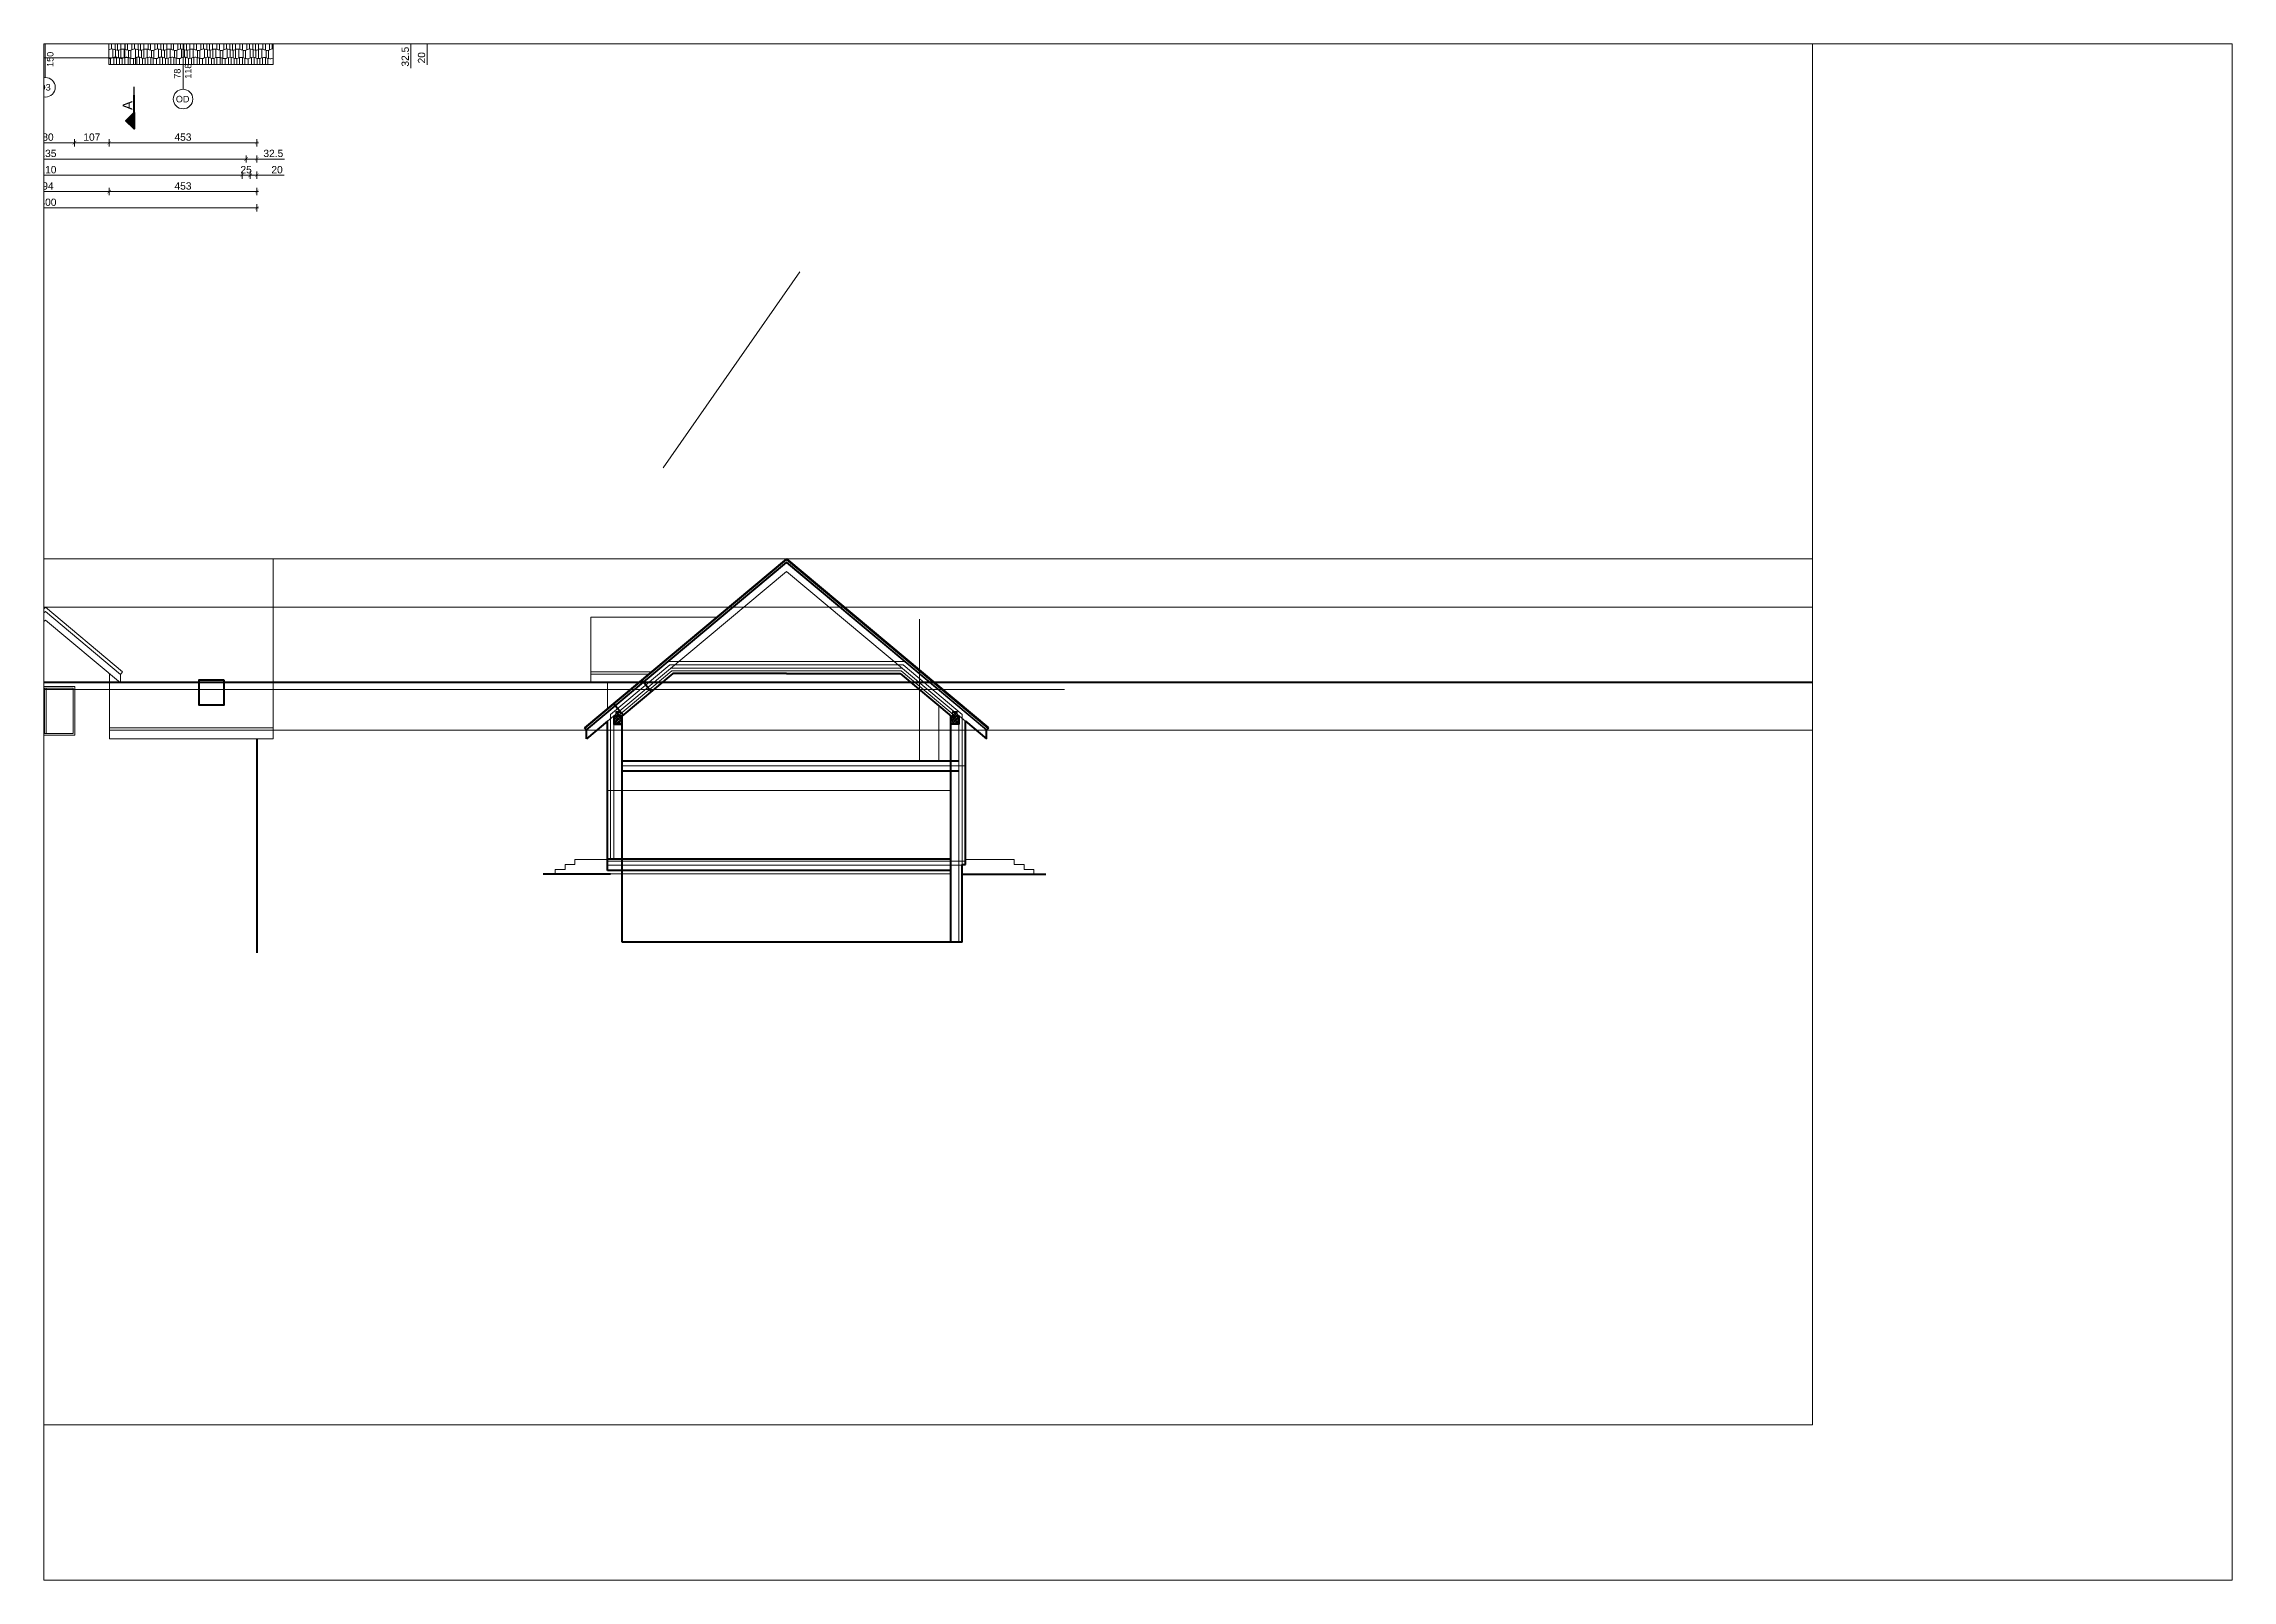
# Paper-space layout 'Layout3' of a CAD drawing. Header units: millimetres. Extents: x -20 to 400, y -8 to 287.
# The model-space entities are those that its viewports show. They can reach past a viewport. Long polylines and large blocks are cut down to what shows.
import ezdxf

# ---------------------------------------------------------------- set-up
doc = ezdxf.new("R2010")
doc.units = ezdxf.units.MM
doc.linetypes.add('DASHED', pattern=[19.05, 12.7, -6.35])
doc.linetypes.add('DOT', pattern=[6.35, 0, -6.35])
doc.layers.get('0').update_dxf_attribs({"lineweight": 0})
for name, color, linetype, lineweight in [('A-murowane', 6, 'Continuous', 50), ('A-p.widokowa', 5, 'Continuous', 15), ('A-p.widokowa-RefEdit0', 5, 'Continuous', 15), ('A-pod', 5, 'DASHED', 15), ('A-schody', 2, 'Continuous', 0), ('A-stolarka', 1, 'Continuous', 5), ('A-w.ocieplenie', 4, 'BATTING', 5), ('A-wykończenie', 4, 'Continuous', 5), ('A17_OPIS_WARSTW', 32, 'Continuous', 9), ('B-linia przekrojowa', 40, 'DOT', 30), ('B-materiały', 9, 'Continuous', 0), ('B-opis', 7, 'Continuous', 0)]:
    doc.layers.add(name, color=color, linetype=linetype, lineweight=lineweight)
doc.styles.get("Standard").update_dxf_attribs({"font": 'arial.ttf'})
doc.linetypes.add('BATTING', pattern='A,0.00254,-2.54,[134,ltypeshp.shx,S=2.54,R=0,X=-2.54,Y=0],-5.08,[134,ltypeshp.shx,S=2.54,R=180,X=2.54,Y=0],-2.54', length=10.16254)
doc.dimstyles.new('PM-100', dxfattribs={"dimscale": 2.8, "dimtxt": 8, "dimasz": 0.5, "dimexe": 0, "dimexo": 0, "dimgap": 2, "dimtad": 1, "dimdec": 1, "dimrnd": 0.1, "dimzin": 13, "dimdsep": 46, "dimtxsty": 'Standard', "dimblk": 'Q', "dimcen": 0, "dimse1": 1, "dimse2": 1, "dimclrd": 256, "dimclre": 251, "dimclrt": 41, "dimadec": 1, "dimazin": 0, "dimtfac": 1, "dimtdec": 1, "dimtix": 1, "dimtmove": 1, "dimatfit": 0, "dimldrblk": 'NONE', "dimfxl": 1, "dimtolj": 1, "dimtzin": 13, "dimlwd": -1, "dimlwe": 0, "dimarcsym": 0})
pattern_1 = [(315, (2481.894, 858.0825), (3.535534, 3.535534), []), (315, (2481.894, 854.5575), (3.535534, 3.535534), [5, -2.5])]

# ---------------------------------------------------------------- blocks, each defined once
blk = doc.blocks.new('A$C77EB5EB5')
at = {"layer": 'A-stolarka'}
for p, q in [((-5, 0), (-175, 0)), ((-175, -4), (-92.5, -4)), ((-175, -8), (-92.5, -8)), ((-87.5, -4), (-5, -4)), ((-87.5, -8), (-5, -8))]:
    blk.add_line(p, q, dxfattribs=at)
for points in [[(-180, 0), (-175, 0), (-175, -8), (-180, -8), (-180, 0)], [(-92.5, 0), (-87.5, 0), (-87.5, -8), (-92.5, -8), (-92.5, 0)], [(-5, 0), (0, 0), (0, -8), (-5, -8), (-5, 0)]]:
    blk.add_lwpolyline(points, dxfattribs=at)
blk = doc.blocks.new('A$C59F40237')
at = {"layer": 'A-p.widokowa-RefEdit0'}
for p, q in [((8.1, 25.6), (8.1, 2.6)), ((18.7, 25.6), (18.7, 0.2)), ((26.4, -1.5), (26.4, 25.6)), ((36.2, 25.6), (36.2, 0.7)), ((49.5, 1.1), (49.5, 25.6)), ((57, -1.2), (57, 25.6)), ((70.1, -0.2), (70.1, 25.6))]:
    blk.add_line(p, q, dxfattribs=at)
blk.add_open_spline([(0, 0), (3.1, 1.3), (11.6, 5), (25.6, -5.2), (40.3, 3.8), (49.5, 1.1), (53.2, 0), (56.8, -1.2), (62.8, -3.2), (68.4, -1), (70.6, 0)], degree=3, knots=[0, 0, 0, 0, 9.666865, 26.644915, 43.34195, 54.677882, 54.677882, 54.677882, 65.547939, 72.653896, 72.653896, 72.653896, 72.653896], dxfattribs=at)
blk = doc.blocks.new('A$C78BC5D11')
at = {"layer": 'A-p.widokowa'}
for p, q in [((0, 27.5), (0, 0)), ((9.1, 24.6), (9.1, 2.2)), ((17.8, 23.7), (17.8, -0.1)), ((25.5, -1.9), (25.5, 25.9)), ((35.3, 26.7), (35.3, 0.3)), ((48.6, 0.7), (48.6, 23.1)), ((56.1, -1.6), (56.1, 23.7))]:
    blk.add_line(p, q, dxfattribs=at)
blk.add_open_spline([(0, 0), (2.8, 1.2), (11, 4.4), (24.7, -5.6), (39.4, 3.5), (48.6, 0.7), (52.4, -0.4), (56, -1.6), (61.9, -3.5), (67.5, -1.4), (69.7, -0.4), (69.7, -0.4), (69.7, -0.4), (69.7, -0.4), (70, -0.2), (70.2, -0.1), (70.5, 0)], degree=3, knots=[73.574951, 73.574951, 73.574951, 73.574951, 82.320761, 99.298811, 115.995846, 127.331778, 127.331778, 127.331778, 138.201835, 145.307792, 145.307792, 145.307792, 145.332598, 145.332598, 145.332598, 146.160665, 146.160665, 146.160665, 146.160665], dxfattribs=at)
blk = doc.blocks.new('A$C3E720E91')
at = {"layer": 'A-p.widokowa'}
for p, q in [((15.4, -18.3), (15.4, 3.2)), ((23.3, 3.6), (23.3, -18.3)), ((32.4, 0.5), (32.4, -18.3)), ((41.1, 0.4), (41.1, -18.4)), ((48.9, -18.3), (48.9, 2.6)), ((58.6, 2.7), (58.6, -18.3)), ((65.6, 0.7), (65.6, -18.3)), ((4.9, -18.3), (4.9, -0.4))]:
    blk.add_line(p, q, dxfattribs=at)
blk = doc.blocks.new('A$C23497A29')
at = {"layer": 'A-p.widokowa'}
for p, q in [((50, 0), (0, 0)), ((0, -70.6), (0, 0)), ((4.9, -70.6), (4.9, -52.7)), ((8.1, 0), (8.1, -23)), ((15.4, -70.6), (15.4, -49.1)), ((18.7, 0), (18.7, -25.4)), ((23.3, -48.8), (23.3, -70.6)), ((26.4, -27.2), (26.4, 0)), ((32.4, -51.8), (32.4, -70.6)), ((36.2, 0), (36.2, -24.9)), ((41.1, -52), (41.1, -70.8)), ((48.9, -70.6), (48.9, -49.7)), ((49.5, -24.5), (49.5, 0)), ((57, -26.8), (57, 0)), ((58.6, -49.6), (58.6, -70.6)), ((65.6, -51.6), (65.6, -70.6)), ((70.1, -25.8), (70.1, 0)), ((81.1, -51), (81.1, -70.6)), ((501.8, 0), (501.8, -23)), ((504, 0), (504, -70.6)), ((0, -70.6), (504, -70.6))]:
    blk.add_line(p, q, dxfattribs=at)
for points, knots in [([(0, -25.6), (3.1, -24.3), (11.6, -20.7), (25.6, -30.8), (40.3, -21.8), (49.5, -24.5), (53.2, -25.6), (56.8, -26.8), (62.8, -28.8), (68.4, -26.7), (70.6, -25.6)], [0, 0, 0, 0, 9.666865, 26.644915, 43.34195, 54.677882, 54.677882, 54.677882, 65.547939, 72.653896, 72.653896, 72.653896, 72.653896]), ([(0, -52.3), (1.6, -52.7), (5.5, -53.1), (9.3, -51.7), (11.5, -50.6), (11.5, -50.6), (11.5, -50.6), (11.5, -50.6), (11.7, -50.5), (12, -50.4), (12.2, -50.2)], [133.300499, 133.300499, 133.300499, 133.300499, 138.201835, 145.307792, 145.307792, 145.307792, 145.332598, 145.332598, 145.332598, 146.160665, 146.160665, 146.160665, 146.160665]), ([(11.5, -50.6), (14.2, -49.4), (22.5, -46.2), (36.2, -56.2), (50.9, -47.2), (60.1, -49.9), (63.8, -51), (67.4, -52.2), (73.4, -54.2), (79, -52), (81.2, -51), (81.2, -51), (81.2, -51), (81.2, -51), (81.4, -50.9), (81.7, -50.7), (82, -50.6)], [73.574951, 73.574951, 73.574951, 73.574951, 82.320761, 99.298811, 115.995846, 127.331778, 127.331778, 127.331778, 138.201835, 145.307792, 145.307792, 145.307792, 145.332598, 145.332598, 145.332598, 146.160665, 146.160665, 146.160665, 146.160665]), ([(494.2, -25.6), (496.8, -24.3), (500.2, -22.8), (503.7, -23), (504, -23)], [0, 0, 0, 0, 9.666865, 10.690457, 10.690457, 10.690457, 10.690457])]:
    blk.add_open_spline(points, degree=3, knots=knots, dxfattribs=at)
for p in [(70.6, -25.6), (141.2, -25.6), (211.8, -25.6), (282.4, -25.6), (353, -25.6), (423.6, -25.6)]:
    blk.add_blockref('A$C59F40237', p, dxfattribs=at)
at = {"layer": 'A-schody'}
for name, p in [('A$C78BC5D11', (11.5, -50.6)), ('A$C3E720E91', (70.5, -52.1)), ('A$C78BC5D11', (82, -50.6)), ('A$C3E720E91', (140.9, -52.3)), ('A$C78BC5D11', (152.5, -50.6)), ('A$C3E720E91', (212.3, -52.3)), ('A$C78BC5D11', (223, -50.6)), ('A$C3E720E91', (282.6, -52.3)), ('A$C78BC5D11', (293.5, -50.7)), ('A$C3E720E91', (352, -52.4)), ('A$C78BC5D11', (363.7, -50.9)), ('A$C3E720E91', (422.7, -52.4)), ('A$C78BC5D11', (433.9, -51))]:
    blk.add_blockref(name, p, dxfattribs=at)
blk = doc.blocks.new('A$C2C892FF1')
at = {"layer": 'A-wykończenie'}
for p, q in [((-14, 7), (0, -7)), ((-14, -7), (0, 7))]:
    blk.add_line(p, q, dxfattribs=at)
blk.add_lwpolyline([(-14, -7), (0, -7), (0, 7), (-14, 7)], close=True, dxfattribs=at)
blk = doc.blocks.new('A$C560A2D75')
at = {"layer": 'A-murowane'}
h = blk.add_hatch(color=256, dxfattribs=at)
h.dxf.hatch_style = 1
h.paths.add_polyline_path([(-78.5, 25), (-53.5, 0), (-103.5, 0)])
blk.add_line((-103.5, 0), (0, 0), dxfattribs=at)
blk.add_lwpolyline([(-78.5, 0), (-78.5, 25), (-53.5, 0), (-103.5, 0), (-78.5, 25)], dxfattribs=at)
blk = doc.blocks.new('A$C7E556D42')
at = {"layer": 'B-linia przekrojowa'}
for p, q in [((-877, -1515.3), (-877, 18.8)), ((-2027.5, -800), (-272.5, -800))]:
    blk.add_line(p, q, dxfattribs=at)
at = {"layer": 'A17_OPIS_WARSTW', "xscale": -1, "rotation": 90}
blk.add_blockref('A$C560A2D75', (-877, -84.7), dxfattribs=at)
at = {"layer": 'A17_OPIS_WARSTW'}
blk.add_blockref('A$C560A2D75', (-2027.5, -800), dxfattribs=at)
at = {"layer": 'A17_OPIS_WARSTW', "xscale": -1}
blk.add_blockref('A$C560A2D75', (-272.5, -800), dxfattribs=at)
at = {"layer": 'A17_OPIS_WARSTW', "rotation": 90}
blk.add_blockref('A$C560A2D75', (-877, -1515.3), dxfattribs=at)
at = {"layer": 'B-opis', "char_height": 30, "rotation": 90}
for insert, attachment_point in [((-911.8, -39.3), 3), ((-911.8, -1560.7), 1)]:
    blk.add_mtext_dynamic_manual_height_columns('A', width=13.143, gutter_width=12.5, heights=[0], dxfattribs=dict(at, insert=insert, attachment_point=attachment_point))
at = {"layer": 'B-opis', "char_height": 30, "attachment_point": 1}
for insert in [(-2072.8, -765.2), (-250.4, -765.2)]:
    blk.add_mtext_dynamic_manual_height_columns('B', width=13.143, gutter_width=12.5, heights=[0], dxfattribs=dict(at, insert=insert))
blk = doc.blocks.new('Q')
for p, q in [((-4, 0), (4, 0)), ((0, 8), (0, -8))]:
    blk.add_line(p, q)
at = {"const_width": 0.7}
blk.add_lwpolyline([(4, 4), (-4, -4)], dxfattribs=at)
blk = doc.blocks.new('*D227')
at = {"layer": 'A17_OPIS_WARSTW', "transparency": 16777216}
blk.add_line((3619.7, -650.2), (3796.9, -650.2), dxfattribs=at)
at = {"layer": 'Defpoints', "color": 0, "transparency": 16777216}
for p in [(3618.3, -311), (3798.3, -311), (3798.3, -650.2)]:
    blk.add_point(p, dxfattribs=at)
at = {"layer": 'A17_OPIS_WARSTW', "transparency": 16777216, "xscale": 1.4, "yscale": 1.4, "zscale": 1.4, "rotation": 180}
blk.add_blockref('Q', (3618.3, -650.2), dxfattribs=at)
at = {"layer": 'A17_OPIS_WARSTW', "transparency": 16777216, "xscale": 1.4, "yscale": 1.4, "zscale": 1.4}
blk.add_blockref('Q', (3798.3, -650.2), dxfattribs=at)
at = {"layer": 'A17_OPIS_WARSTW', "color": 41, "transparency": 16777216, "insert": (3708.3, -633.1), "char_height": 22.4, "attachment_point": 5}
blk.add_mtext('\\A1;180', dxfattribs=at)
blk = doc.blocks.new('_None')
blk = doc.blocks.new('*D228')
at = {"layer": 'A17_OPIS_WARSTW', "transparency": 16777216}
blk.add_line((3799.7, -650.2), (3903.9, -650.2), dxfattribs=at)
at = {"layer": 'Defpoints', "color": 0, "transparency": 16777216}
for p in [(3798.3, -319), (3905.3, -339), (3905.3, -650.2)]:
    blk.add_point(p, dxfattribs=at)
at = {"layer": 'A17_OPIS_WARSTW', "transparency": 16777216, "xscale": 1.4, "yscale": 1.4, "zscale": 1.4, "rotation": 180}
blk.add_blockref('Q', (3798.3, -650.2), dxfattribs=at)
at = {"layer": 'A17_OPIS_WARSTW', "transparency": 16777216, "xscale": 1.4, "yscale": 1.4, "zscale": 1.4}
blk.add_blockref('Q', (3905.3, -650.2), dxfattribs=at)
at = {"layer": 'A17_OPIS_WARSTW', "color": 41, "transparency": 16777216, "insert": (3851.8, -633.1), "char_height": 22.4, "attachment_point": 5}
blk.add_mtext('\\A1;107', dxfattribs=at)
blk = doc.blocks.new('*D229')
at = {"layer": 'A17_OPIS_WARSTW', "transparency": 16777216}
blk.add_line((3906.7, -650.2), (4356.9, -650.2), dxfattribs=at)
at = {"layer": 'Defpoints', "color": 0, "transparency": 16777216}
for p in [(3905.3, -339), (4358.3, -339), (4358.3, -650.2)]:
    blk.add_point(p, dxfattribs=at)
at = {"layer": 'A17_OPIS_WARSTW', "transparency": 16777216, "xscale": 1.4, "yscale": 1.4, "zscale": 1.4, "rotation": 180}
blk.add_blockref('Q', (3905.3, -650.2), dxfattribs=at)
at = {"layer": 'A17_OPIS_WARSTW', "transparency": 16777216, "xscale": 1.4, "yscale": 1.4, "zscale": 1.4}
blk.add_blockref('Q', (4358.3, -650.2), dxfattribs=at)
at = {"layer": 'A17_OPIS_WARSTW', "color": 41, "transparency": 16777216, "insert": (4131.8, -633.1), "char_height": 22.4, "attachment_point": 5}
blk.add_mtext('\\A1;453', dxfattribs=at)
blk = doc.blocks.new('*D231')
at = {"layer": 'A17_OPIS_WARSTW', "transparency": 16777216}
blk.add_line((3092.2, -700.2), (4324.4, -700.2), dxfattribs=at)
at = {"layer": 'Defpoints', "color": 0, "transparency": 16777216}
for p in [(3090.8, -306.5), (4325.8, -306.5), (4325.8, -700.2)]:
    blk.add_point(p, dxfattribs=at)
at = {"layer": 'A17_OPIS_WARSTW', "transparency": 16777216, "xscale": 1.4, "yscale": 1.4, "zscale": 1.4, "rotation": 180}
blk.add_blockref('Q', (3090.8, -700.2), dxfattribs=at)
at = {"layer": 'A17_OPIS_WARSTW', "transparency": 16777216, "xscale": 1.4, "yscale": 1.4, "zscale": 1.4}
blk.add_blockref('Q', (4325.8, -700.2), dxfattribs=at)
at = {"layer": 'A17_OPIS_WARSTW', "color": 41, "transparency": 16777216, "insert": (3708.3, -683.1), "char_height": 22.4, "attachment_point": 5}
blk.add_mtext('\\A1;1235', dxfattribs=at)
blk = doc.blocks.new('*D232')
at = {"layer": 'A17_OPIS_WARSTW', "transparency": 16777216}
for p, q in [((4324.4, -700.2), (4323, -700.2)), ((4325.8, -700.2), (4358.3, -700.2)), ((4325.8, -700.2), (4358.3, -700.2)), ((4444.1, -700.2), (4358.3, -700.2)), ((4359.7, -700.2), (4361.1, -700.2))]:
    blk.add_line(p, q, dxfattribs=at)
at = {"layer": 'Defpoints', "color": 0, "transparency": 16777216}
for p in [(4325.8, -306.5), (4358.3, -339), (4358.3, -700.2)]:
    blk.add_point(p, dxfattribs=at)
at = {"layer": 'A17_OPIS_WARSTW', "transparency": 16777216, "xscale": 1.4, "yscale": 1.4, "zscale": 1.4}
blk.add_blockref('Q', (4325.8, -700.2), dxfattribs=at)
at = {"layer": 'A17_OPIS_WARSTW', "transparency": 16777216, "xscale": 1.4, "yscale": 1.4, "zscale": 1.4, "rotation": 180}
blk.add_blockref('Q', (4358.3, -700.2), dxfattribs=at)
at = {"layer": 'A17_OPIS_WARSTW', "color": 41, "transparency": 16777216, "insert": (4409.3, -683.1), "char_height": 22.4, "attachment_point": 5}
blk.add_mtext('\\A1;32.5', dxfattribs=at)
blk = doc.blocks.new('*D235')
at = {"layer": 'A17_OPIS_WARSTW', "transparency": 16777216}
blk.add_line((3104.7, -750.2), (4311.9, -750.2), dxfattribs=at)
at = {"layer": 'Defpoints', "color": 0, "transparency": 16777216}
for p in [(3103.3, -294), (4313.3, -294), (4313.3, -750.2)]:
    blk.add_point(p, dxfattribs=at)
at = {"layer": 'A17_OPIS_WARSTW', "transparency": 16777216, "xscale": 1.4, "yscale": 1.4, "zscale": 1.4, "rotation": 180}
blk.add_blockref('Q', (3103.3, -750.2), dxfattribs=at)
at = {"layer": 'A17_OPIS_WARSTW', "transparency": 16777216, "xscale": 1.4, "yscale": 1.4, "zscale": 1.4}
blk.add_blockref('Q', (4313.3, -750.2), dxfattribs=at)
at = {"layer": 'A17_OPIS_WARSTW', "color": 41, "transparency": 16777216, "insert": (3708.3, -733.1), "char_height": 22.4, "attachment_point": 5}
blk.add_mtext('\\A1;1210', dxfattribs=at)
blk = doc.blocks.new('*D236')
at = {"layer": 'A17_OPIS_WARSTW', "transparency": 16777216}
for p, q in [((4311.9, -750.2), (4310.5, -750.2)), ((4313.3, -750.2), (4338.3, -750.2)), ((4339.7, -750.2), (4341.1, -750.2))]:
    blk.add_line(p, q, dxfattribs=at)
at = {"layer": 'Defpoints', "color": 0, "transparency": 16777216}
for p in [(4313.3, -294), (4338.3, -319), (4338.3, -750.2)]:
    blk.add_point(p, dxfattribs=at)
at = {"layer": 'A17_OPIS_WARSTW', "transparency": 16777216, "xscale": 1.4, "yscale": 1.4, "zscale": 1.4}
blk.add_blockref('Q', (4313.3, -750.2), dxfattribs=at)
at = {"layer": 'A17_OPIS_WARSTW', "transparency": 16777216, "xscale": 1.4, "yscale": 1.4, "zscale": 1.4, "rotation": 180}
blk.add_blockref('Q', (4338.3, -750.2), dxfattribs=at)
at = {"layer": 'A17_OPIS_WARSTW', "color": 41, "transparency": 16777216, "insert": (4325.8, -733.1), "char_height": 22.4, "attachment_point": 5}
blk.add_mtext('\\A1;25', dxfattribs=at)
blk = doc.blocks.new('*D237')
at = {"layer": 'A17_OPIS_WARSTW', "transparency": 16777216}
for p, q in [((4336.9, -750.2), (4335.5, -750.2)), ((4338.3, -750.2), (4358.3, -750.2)), ((4338.3, -750.2), (4358.3, -750.2)), ((4442.6, -750.2), (4358.3, -750.2)), ((4359.7, -750.2), (4361.1, -750.2))]:
    blk.add_line(p, q, dxfattribs=at)
at = {"layer": 'Defpoints', "color": 0, "transparency": 16777216}
for p in [(4338.3, -319), (4358.3, -339), (4358.3, -750.2)]:
    blk.add_point(p, dxfattribs=at)
at = {"layer": 'A17_OPIS_WARSTW', "transparency": 16777216, "xscale": 1.4, "yscale": 1.4, "zscale": 1.4}
blk.add_blockref('Q', (4338.3, -750.2), dxfattribs=at)
at = {"layer": 'A17_OPIS_WARSTW', "transparency": 16777216, "xscale": 1.4, "yscale": 1.4, "zscale": 1.4, "rotation": 180}
blk.add_blockref('Q', (4358.3, -750.2), dxfattribs=at)
at = {"layer": 'A17_OPIS_WARSTW', "color": 41, "transparency": 16777216, "insert": (4420.8, -733.1), "char_height": 22.4, "attachment_point": 5}
blk.add_mtext('\\A1;20', dxfattribs=at)
blk = doc.blocks.new('*D239')
at = {"layer": 'A17_OPIS_WARSTW', "transparency": 16777216}
blk.add_line((3512.7, -800.2), (3903.9, -800.2), dxfattribs=at)
at = {"layer": 'Defpoints', "color": 0, "transparency": 16777216}
for p in [(3511.3, -294), (3905.3, -294), (3905.3, -800.2)]:
    blk.add_point(p, dxfattribs=at)
at = {"layer": 'A17_OPIS_WARSTW', "transparency": 16777216, "xscale": 1.4, "yscale": 1.4, "zscale": 1.4, "rotation": 180}
blk.add_blockref('Q', (3511.3, -800.2), dxfattribs=at)
at = {"layer": 'A17_OPIS_WARSTW', "transparency": 16777216, "xscale": 1.4, "yscale": 1.4, "zscale": 1.4}
blk.add_blockref('Q', (3905.3, -800.2), dxfattribs=at)
at = {"layer": 'A17_OPIS_WARSTW', "color": 41, "transparency": 16777216, "insert": (3708.3, -783.1), "char_height": 22.4, "attachment_point": 5}
blk.add_mtext('\\A1;394', dxfattribs=at)
blk = doc.blocks.new('*D240')
at = {"layer": 'A17_OPIS_WARSTW', "transparency": 16777216}
blk.add_line((3906.7, -800.2), (4356.9, -800.2), dxfattribs=at)
at = {"layer": 'Defpoints', "color": 0, "transparency": 16777216}
for p in [(3905.3, -294), (4358.3, -339), (4358.3, -800.2)]:
    blk.add_point(p, dxfattribs=at)
at = {"layer": 'A17_OPIS_WARSTW', "transparency": 16777216, "xscale": 1.4, "yscale": 1.4, "zscale": 1.4, "rotation": 180}
blk.add_blockref('Q', (3905.3, -800.2), dxfattribs=at)
at = {"layer": 'A17_OPIS_WARSTW', "transparency": 16777216, "xscale": 1.4, "yscale": 1.4, "zscale": 1.4}
blk.add_blockref('Q', (4358.3, -800.2), dxfattribs=at)
at = {"layer": 'A17_OPIS_WARSTW', "color": 41, "transparency": 16777216, "insert": (4131.8, -783.1), "char_height": 22.4, "attachment_point": 5}
blk.add_mtext('\\A1;453', dxfattribs=at)
blk = doc.blocks.new('*D241')
at = {"layer": 'A17_OPIS_WARSTW', "transparency": 16777216}
blk.add_line((3059.7, -850.2), (4356.9, -850.2), dxfattribs=at)
at = {"layer": 'Defpoints', "color": 0, "transparency": 16777216}
for p in [(3058.3, -319), (4358.3, -319), (4358.3, -850.2)]:
    blk.add_point(p, dxfattribs=at)
at = {"layer": 'A17_OPIS_WARSTW', "transparency": 16777216, "xscale": 1.4, "yscale": 1.4, "zscale": 1.4, "rotation": 180}
blk.add_blockref('Q', (3058.3, -850.2), dxfattribs=at)
at = {"layer": 'A17_OPIS_WARSTW', "transparency": 16777216, "xscale": 1.4, "yscale": 1.4, "zscale": 1.4}
blk.add_blockref('Q', (4358.3, -850.2), dxfattribs=at)
at = {"layer": 'A17_OPIS_WARSTW', "color": 41, "transparency": 16777216, "insert": (3708.3, -833.1), "char_height": 22.4, "attachment_point": 5}
blk.add_mtext('\\A1;1300', dxfattribs=at)
blk = doc.blocks.new('*D258')
at = {"layer": 'A17_OPIS_WARSTW', "transparency": 16777216}
blk.add_line((4929.6, -337.6), (4929.6, 759.6), dxfattribs=at)
at = {"layer": 'Defpoints', "color": 0, "transparency": 16777216}
for p in [(4358.8, 761), (4929.6, 761), (4358.3, -339)]:
    blk.add_point(p, dxfattribs=at)
at = {"layer": 'A17_OPIS_WARSTW', "transparency": 16777216, "xscale": 1.4, "yscale": 1.4, "zscale": 1.4}
for p, rotation in [((4929.6, 761), 90), ((4929.6, -339), 270)]:
    blk.add_blockref('Q', p, dxfattribs=dict(at, rotation=rotation))
at = {"layer": 'A17_OPIS_WARSTW', "color": 41, "transparency": 16777216, "insert": (4912.6, 211), "char_height": 22.4, "attachment_point": 5, "rotation": 90}
blk.add_mtext('\\A1;1100', dxfattribs=at)
blk = doc.blocks.new('*D259')
at = {"layer": 'A17_OPIS_WARSTW', "transparency": 16777216}
blk.add_line((4781.7, -337.6), (4781.7, -61.4), dxfattribs=at)
at = {"layer": 'Defpoints', "color": 0, "transparency": 16777216}
for p in [(4325.8, -60), (4781.7, -60), (4358.3, -339)]:
    blk.add_point(p, dxfattribs=at)
at = {"layer": 'A17_OPIS_WARSTW', "transparency": 16777216, "xscale": 1.4, "yscale": 1.4, "zscale": 1.4}
for p, rotation in [((4781.7, -60), 90), ((4781.7, -339), 270)]:
    blk.add_blockref('Q', p, dxfattribs=dict(at, rotation=rotation))
at = {"layer": 'A17_OPIS_WARSTW', "color": 41, "transparency": 16777216, "insert": (4764.7, -199.5), "char_height": 22.4, "attachment_point": 5, "rotation": 90}
blk.add_mtext('\\A1;279', dxfattribs=at)
blk = doc.blocks.new('*D263')
at = {"layer": 'A17_OPIS_WARSTW', "transparency": 16777216}
for p, q in [((4831.7, -305.1), (4831.7, -303.7)), ((4831.7, -339), (4831.7, -306.5)), ((4831.7, -339), (4831.7, -306.5)), ((4831.7, -420.9), (4831.7, -339)), ((4831.7, -340.4), (4831.7, -341.8))]:
    blk.add_line(p, q, dxfattribs=at)
at = {"layer": 'Defpoints', "color": 0, "transparency": 16777216}
for p in [(4325.8, -306.5), (4831.7, -306.5), (4358.3, -339)]:
    blk.add_point(p, dxfattribs=at)
at = {"layer": 'A17_OPIS_WARSTW', "transparency": 16777216, "xscale": 1.4, "yscale": 1.4, "zscale": 1.4}
for p, rotation in [((4831.7, -306.5), 270), ((4831.7, -339), 90)]:
    blk.add_blockref('Q', p, dxfattribs=dict(at, rotation=rotation))
at = {"layer": 'A17_OPIS_WARSTW', "color": 41, "transparency": 16777216, "insert": (4814.6, -386.1), "char_height": 22.4, "attachment_point": 5, "rotation": 90}
blk.add_mtext('\\A1;32.5', dxfattribs=at)
blk = doc.blocks.new('*D266')
at = {"layer": 'A17_OPIS_WARSTW', "transparency": 16777216}
for p, q in [((4881.7, -317.6), (4881.7, -316.2)), ((4881.7, -339), (4881.7, -319)), ((4881.7, -339), (4881.7, -319)), ((4881.7, -411.3), (4881.7, -339)), ((4881.7, -340.4), (4881.7, -341.8))]:
    blk.add_line(p, q, dxfattribs=at)
at = {"layer": 'Defpoints', "color": 0, "transparency": 16777216}
for p in [(4338.3, -319), (4881.7, -319), (4358.3, -339)]:
    blk.add_point(p, dxfattribs=at)
at = {"layer": 'A17_OPIS_WARSTW', "transparency": 16777216, "xscale": 1.4, "yscale": 1.4, "zscale": 1.4}
for p, rotation in [((4881.7, -319), 270), ((4881.7, -339), 90)]:
    blk.add_blockref('Q', p, dxfattribs=dict(at, rotation=rotation))
at = {"layer": 'A17_OPIS_WARSTW', "color": 41, "transparency": 16777216, "insert": (4864.7, -389.5), "char_height": 22.4, "attachment_point": 5, "rotation": 90}
blk.add_mtext('\\A1;20', dxfattribs=at)
blk = doc.blocks.new('*D267')
at = {"layer": 'A17_OPIS_WARSTW', "transparency": 16777216}
for p, q in [((4881.7, -292.6), (4881.7, -291.2)), ((4881.7, -319), (4881.7, -294)), ((4881.7, -320.4), (4881.7, -321.8))]:
    blk.add_line(p, q, dxfattribs=at)
at = {"layer": 'Defpoints', "color": 0, "transparency": 16777216}
for p in [(4313.3, -294), (4338.3, -319), (4881.7, -294)]:
    blk.add_point(p, dxfattribs=at)
at = {"layer": 'A17_OPIS_WARSTW', "transparency": 16777216, "xscale": 1.4, "yscale": 1.4, "zscale": 1.4}
for p, rotation in [((4881.7, -294), 270), ((4881.7, -319), 90)]:
    blk.add_blockref('Q', p, dxfattribs=dict(at, rotation=rotation))
at = {"layer": 'A17_OPIS_WARSTW', "color": 41, "transparency": 16777216, "insert": (4864.7, -306.5), "char_height": 22.4, "attachment_point": 5, "rotation": 90}
blk.add_mtext('\\A1;25', dxfattribs=at)

msp = doc.modelspace()

# ---------------------------------------------------------------- hatches: boundary and pattern name
at = {"layer": 'B-materiały'}
h = msp.add_hatch(dxfattribs=at)
h.set_pattern_fill('JIS_STN_1E', color=256, scale=5, angle=-90)
h.set_pattern_definition(pattern_1)
h.paths.add_polyline_path([(5480.56, -2410.24), (5455.56, -2410.24), (5455.56, -2435.24), (5480.56, -2435.24)])
h = msp.add_hatch(dxfattribs=at)
h.set_pattern_fill('JIS_STN_1E', color=256, scale=5, angle=-90)
h.set_pattern_definition(pattern_1)
h.paths.add_polyline_path([(6490.56, -2410.24), (6515.56, -2410.24), (6515.56, -2435.24), (6490.56, -2435.24)])

# ---------------------------------------------------------------- linework, layer by layer
at = {"layer": 'A-murowane'}
for p, q in [((3798.32, -294), (3798.32, -319)), ((3905.32, -339), (3905.32, -294)), ((5985.56, -1927.26), (5364.94, -2446.49)), ((5985.56, -1927.26), (6606.18, -2446.49)), ((5636.54, -2279.24), (5479.96, -2410.24)), ((5985.56, -2279.24), (5636.54, -2279.24)), ((5985.56, -2279.24), (6334.58, -2279.24)), ((6334.58, -2279.24), (6491.16, -2410.24)), ((9137.27, -2307.77), (-1610.41, -2307.77)), ((5540.94, -2299.24), (5570.46, -2334.52)), ((5454.77, -2371.56), (5484.29, -2406.84)), ((5480.56, -3104.24), (5480.56, -2410.24)), ((6490.56, -3104.24), (6490.56, -2410.24)), ((4358.32, -2480.24), (4358.32, -3136.81)), ((5371.35, -2454.16), (5364.94, -2446.49)), ((5435.56, -2426.52), (5371.35, -2480.24)), ((5371.35, -2480.24), (5371.35, -2454.16)), ((5435.56, -2884.24), (5435.56, -2426.52)), ((6535.56, -2866.24), (6535.56, -2426.52)), ((6535.56, -2426.52), (6599.77, -2480.24)), ((6599.77, -2454.16), (6606.18, -2446.49)), ((6599.77, -2480.24), (6599.77, -2454.16)), ((6515.56, -2549.24), (5480.56, -2549.24)), ((6515.56, -2579.24), (5480.56, -2579.24)), ((6490.56, -2849.24), (5435.56, -2849.24)), ((6490.56, -2884.24), (5435.56, -2884.24)), ((6525.56, -2866.24), (6535.56, -2866.24)), ((6525.56, -3104.24), (6525.56, -2866.24)), ((6525.56, -3104.24), (5480.56, -3104.24))]:
    msp.add_line(p, q, dxfattribs=at)
at = {"layer": 'A-murowane', "lineweight": 100}
for p, q in [((5445.56, -2896.24), (5238.47, -2896.24)), ((6525.56, -2896.24), (6782.65, -2896.24))]:
    msp.add_line(p, q, dxfattribs=at)
at = {"layer": 'A-murowane'}
for points in [[(4338.32, -60), (4338.32, -58), (4358.32, -58), (4358.32, -339)], [(3798.32, -319), (3796.32, -319), (3796.32, -339), (4358.32, -339)], [(4258.4, -2300.68), (4180.4, -2300.68), (4180.4, -2375.43), (4258.4, -2375.43), (4258.4, -2300.68)]]:
    msp.add_lwpolyline(points, dxfattribs=at)
for points in [[(5480.56, -2410.24), (5455.56, -2410.24), (5455.56, -2435.24), (5480.56, -2435.24)], [(6490.56, -2410.24), (6515.56, -2410.24), (6515.56, -2435.24), (6490.56, -2435.24)]]:
    msp.add_lwpolyline(points, close=True, dxfattribs=at)
at = {"layer": 'A-p.widokowa'}
msp.add_line((4358.32, -339), (4408.32, -339), dxfattribs=at)
at = {"layer": 'A-pod'}
for p, q in [((4408.32, 211), (4408.32, -339)), ((3708.32, 32.63), (3708.32, -389.33)), ((3952.97, -203.74), (3952.97, -389.63)), ((3465.73, -389.63), (3952.97, -389.63)), ((3620.32, -339), (3796.32, -339))]:
    msp.add_line(p, q, dxfattribs=at)
at = {"layer": 'A-schody'}
for p, q in [((9137.27, -1927.26), (-1610.41, -1927.26)), ((9137.27, -2076.49), (-1610.41, -2076.49)), ((6393.87, -2549.24), (6393.87, -2112.47)), ((5479.96, -2410.24), (5570.46, -2334.52)), ((5570.46, -2334.52), (5540.94, -2299.24)), ((6453.5, -2549.24), (6453.5, -2378.73)), ((6490.56, -2639.24), (5435.56, -2639.24)), ((6490.56, -2894.24), (5435.56, -2894.24))]:
    msp.add_line(p, q, dxfattribs=at)
at = {"layer": 'A-stolarka'}
msp.add_line((6839.37, -2329.24), (2594.43, -2329.24), dxfattribs=at)
at = {"layer": 'A-w.ocieplenie'}
for p, q in [((4348.32, -60), (4348.32, -329)), ((3798.32, -329), (3895.82, -329)), ((3895.82, -294), (3895.82, -329)), ((3906.32, -329), (4348.32, -329)), ((5627.1, -2253.24), (5445.56, -2405.12)), ((5633.63, -2271.24), (5467.49, -2410.24)), ((6344.02, -2253.24), (5627.1, -2253.24)), ((5633.63, -2271.24), (6337.49, -2271.24)), ((6337.49, -2271.24), (6503.63, -2410.24)), ((6344.02, -2253.24), (6525.56, -2405.12)), ((5445.56, -2849.24), (5445.56, -2405.12)), ((6525.56, -2868.24), (6525.56, -2405.12))]:
    msp.add_line(p, q, dxfattribs=at)
at = {"layer": 'A-w.ocieplenie', "ltscale": 0.2}
msp.add_line((5606.53, -1648.69), (6026.5, -1046.97), dxfattribs=at)
at = {"layer": 'A-wykończenie'}
for p, q in [((4338.32, -60), (4338.32, -319)), ((3798.32, -319), (3887.32, -319)), ((3887.32, -319), (3887.32, -294)), ((3906.32, -319), (4338.32, -319)), ((5985.56, -1930.52), (5366.54, -2448.41)), ((5985.56, -1937.04), (5369.75, -2452.25)), ((5985.56, -1940.3), (5371.35, -2454.16)), ((5985.56, -1930.52), (6604.58, -2448.41)), ((5985.56, -1937.04), (6601.37, -2452.25)), ((5985.56, -1940.3), (6599.77, -2454.16)), ((5985.56, -1966.38), (5435.56, -2426.52)), ((5985.56, -1966.38), (6535.56, -2426.52)), ((3906.32, -2280.42), (3906.32, -2480.24)), ((3939.91, -2282.44), (3946.32, -2274.77)), ((5384.94, -2274.77), (5570.19, -2274.77)), ((5384.94, -2281.77), (5561.82, -2281.77)), ((5985.56, -2243.24), (5623.47, -2243.24)), ((5985.56, -2263.24), (5630.73, -2263.24)), ((5985.56, -2243.24), (6347.66, -2243.24)), ((5985.56, -2263.24), (6340.39, -2263.24)), ((3706.82, -2464.24), (3706.82, -2324.24)), ((3711.82, -2324.24), (3711.82, -2464.24)), ((5384.94, -2307.77), (5530.75, -2307.77)), ((5455.56, -2849.24), (5455.56, -2409.79)), ((6515.56, -3104.24), (6515.56, -2409.79)), ((3906.32, -2454.16), (9137.27, -2454.16)), ((3906.32, -2454.16), (4408.32, -2454.16))]:
    msp.add_line(p, q, dxfattribs=at)
for points in [[(3512.32, -2446.49), (3008.32, -2446.49), (3008.32, -1927.26), (4408.32, -1927.26), (4408.32, -2446.49), (3906.32, -2446.49)], [(3472.32, -2274.77), (3709.32, -2076.49), (3946.32, -2274.77)], [(3478.74, -2282.44), (3709.32, -2089.53), (3939.91, -2282.44)], [(3478.74, -2282.44), (3478.74, -2308.52), (3709.32, -2115.61), (3939.91, -2308.52), (3939.91, -2282.44)], [(5771.33, -2106.49), (5384.94, -2106.49), (5384.94, -2307.77), (5435.56, -2307.77), (5435.56, -2387.41)], [(3619.32, -2319.24), (3799.32, -2319.24), (3799.32, -2469.24), (3619.32, -2469.24), (3619.32, -2319.24)], [(3906.32, -2446.49), (4408.32, -2446.49), (4408.32, -2480.24), (3906.32, -2480.24)], [(5435.56, -2851.24), (5335.56, -2851.24), (5335.56, -2866.24), (5305.56, -2866.24), (5305.56, -2881.24), (5275.56, -2881.24), (5275.56, -2896.24)], [(6535.56, -2851.24), (6685.56, -2851.24), (6685.56, -2866.24), (6715.56, -2866.24), (6715.56, -2881.24), (6745.56, -2881.24), (6745.56, -2896.24)]]:
    msp.add_lwpolyline(points, dxfattribs=at)
msp.add_lwpolyline([(3624.32, -2324.24), (3794.32, -2324.24), (3794.32, -2464.24), (3624.32, -2464.24)], close=True, dxfattribs=at)
at = {"layer": 'A17_OPIS_WARSTW'}
msp.add_lwpolyline([(-1610.41, 6358.34), (9137.27, 6358.34), (9137.27, -4586.49), (-1610.41, -4586.49)], close=True, dxfattribs=at)
at = {"layer": 'B-materiały'}
for p, q in [((6535.56, -2563.24), (5480.56, -2563.24)), ((6535.56, -2856.24), (5435.56, -2856.24)), ((6535.56, -2868.24), (5435.56, -2868.24))]:
    msp.add_line(p, q, dxfattribs=at)
at = {"layer": 'B-opis'}
for p, q in [((4131.94, -247.92), (4131.97, -486.72)), ((3708.32, -281.64), (3708.32, -450.02))]:
    msp.add_line(p, q, dxfattribs=at)
for centre in [(3709.27, -480), (4131.89, -516.23)]:
    msp.add_circle(centre, 30, dxfattribs=at)

# ---------------------------------------------------------------- block references
at = {"layer": 'A-schody'}
msp.add_blockref('A$C23497A29', (3904.32, -339), dxfattribs=at)
at = {"layer": 'A-schody', "ltscale": 0.8, "rotation": 270}
msp.add_blockref('A$C2C892FF1', (5468.06, -2410.24), dxfattribs=at)
at = {"layer": 'A-schody', "ltscale": 0.8, "xscale": -1, "rotation": 90}
msp.add_blockref('A$C2C892FF1', (6503.06, -2410.24), dxfattribs=at)
at = {"layer": 'A-stolarka'}
msp.add_blockref('A$C77EB5EB5', (3798.32, -311), dxfattribs=at)
at = {"layer": 'B-linia przekrojowa'}
msp.add_blockref('A$C7E556D42', (4858.32, 1011), dxfattribs=at)

# ---------------------------------------------------------------- texts
at = {"layer": 'B-opis', "char_height": 20, "attachment_point": 7, "rotation": 90}
for s, insert in [('\\pi6.5715;180\\P150', (3734.21, -424.14)), ('\\pi6.5715;78\\P118', (4157.83, -460.38))]:
    msp.add_mtext_dynamic_manual_height_columns(s, width=13.1429, gutter_width=12.5, heights=[0], dxfattribs=dict(at, insert=insert))
at = {"layer": 'B-opis', "char_height": 20, "attachment_point": 3}
for s, insert in [('O3', (3725.42, -470.03)), ('OD', (4151.72, -506.27))]:
    msp.add_mtext_dynamic_manual_height_columns(s, width=13.1429, gutter_width=12.5, heights=[0], dxfattribs=dict(at, insert=insert))

# ---------------------------------------------------------------- dimensions: what is measured, and where the dimension line sits
at = {"layer": 'A17_OPIS_WARSTW'}
for base, p1, p2, picture, middle in [((4929.63, 761), (4358.32, -339), (4358.81, 761), '*D258', (4912.6, 211)), ((4781.69, -60), (4358.32, -339), (4325.82, -60), '*D259', (4764.65, -199.5)), ((4881.69, -294), (4338.32, -319), (4313.32, -294), '*D267', (4864.65, -306.5))]:
    dim = msp.add_linear_dim(base=base, p1=p1, p2=p2, angle=90, dimstyle='PM-100', dxfattribs=at)
    dim.commit()
    dim.dimension.update_dxf_attribs({"geometry": picture, "text_midpoint": middle})
for base, p1, p2, picture, middle in [((4358.32, -850.15), (3058.32, -319), (4358.32, -319), '*D241', (3708.32, -833.11)), ((4325.82, -700.15), (3090.82, -306.5), (4325.82, -306.5), '*D231', (3708.32, -683.11)), ((4313.32, -750.15), (3103.32, -294), (4313.32, -294), '*D235', (3708.32, -733.11)), ((3905.32, -800.15), (3511.32, -294), (3905.32, -294), '*D239', (3708.32, -783.11)), ((3798.32, -650.15), (3618.32, -311), (3798.32, -311), '*D227', (3708.32, -633.11)), ((3905.32, -650.15), (3798.32, -319), (3905.32, -339), '*D228', (3851.82, -633.11)), ((4358.32, -800.15), (3905.32, -294), (4358.32, -339), '*D240', (4131.82, -783.11)), ((4338.32, -750.15), (4313.32, -294), (4338.32, -319), '*D236', (4325.82, -733.11)), ((4358.32, -650.15), (3905.32, -339), (4358.32, -339), '*D229', (4131.82, -633.11))]:
    dim = msp.add_linear_dim(base=base, p1=p1, p2=p2, dimstyle='PM-100', dxfattribs=at)
    dim.commit()
    dim.dimension.update_dxf_attribs({"geometry": picture, "text_midpoint": middle})
for base, p1, picture, middle in [((4358.32, -700.15), (4325.82, -306.5), '*D232', (4409.32, -702.87)), ((4358.32, -750.15), (4338.32, -319), '*D237', (4420.82, -752.32))]:
    dim = msp.add_linear_dim(base=base, p1=p1, p2=(4358.32, -339), dimstyle='PM-100', dxfattribs=at)
    dim.commit()
    dim.dimension.update_dxf_attribs({"geometry": picture, "text_midpoint": middle, "dimtype": 160})
for base, p2, picture, middle in [((4831.69, -306.5), (4325.82, -306.5), '*D263', (4827.37, -386.12)), ((4881.69, -319), (4338.32, -319), '*D266', (4873.49, -389.53))]:
    dim = msp.add_linear_dim(base=base, p1=(4358.32, -339), p2=p2, angle=90, dimstyle='PM-100', dxfattribs=at)
    dim.commit()
    dim.dimension.update_dxf_attribs({"geometry": picture, "text_midpoint": middle, "dimtype": 160})

psp = doc.layouts.new('Layout3')

# ---------------------------------------------------------------- viewports
at = {"layer": 'A17_OPIS_WARSTW'}
psp.add_viewport(center=(189.84, 139.92), size=(420.31, 294.9048), view_center_point=(7065.47, -2704.95), view_height=4716.8242, dxfattribs=at)

doc.saveas('drawing.dxf')
